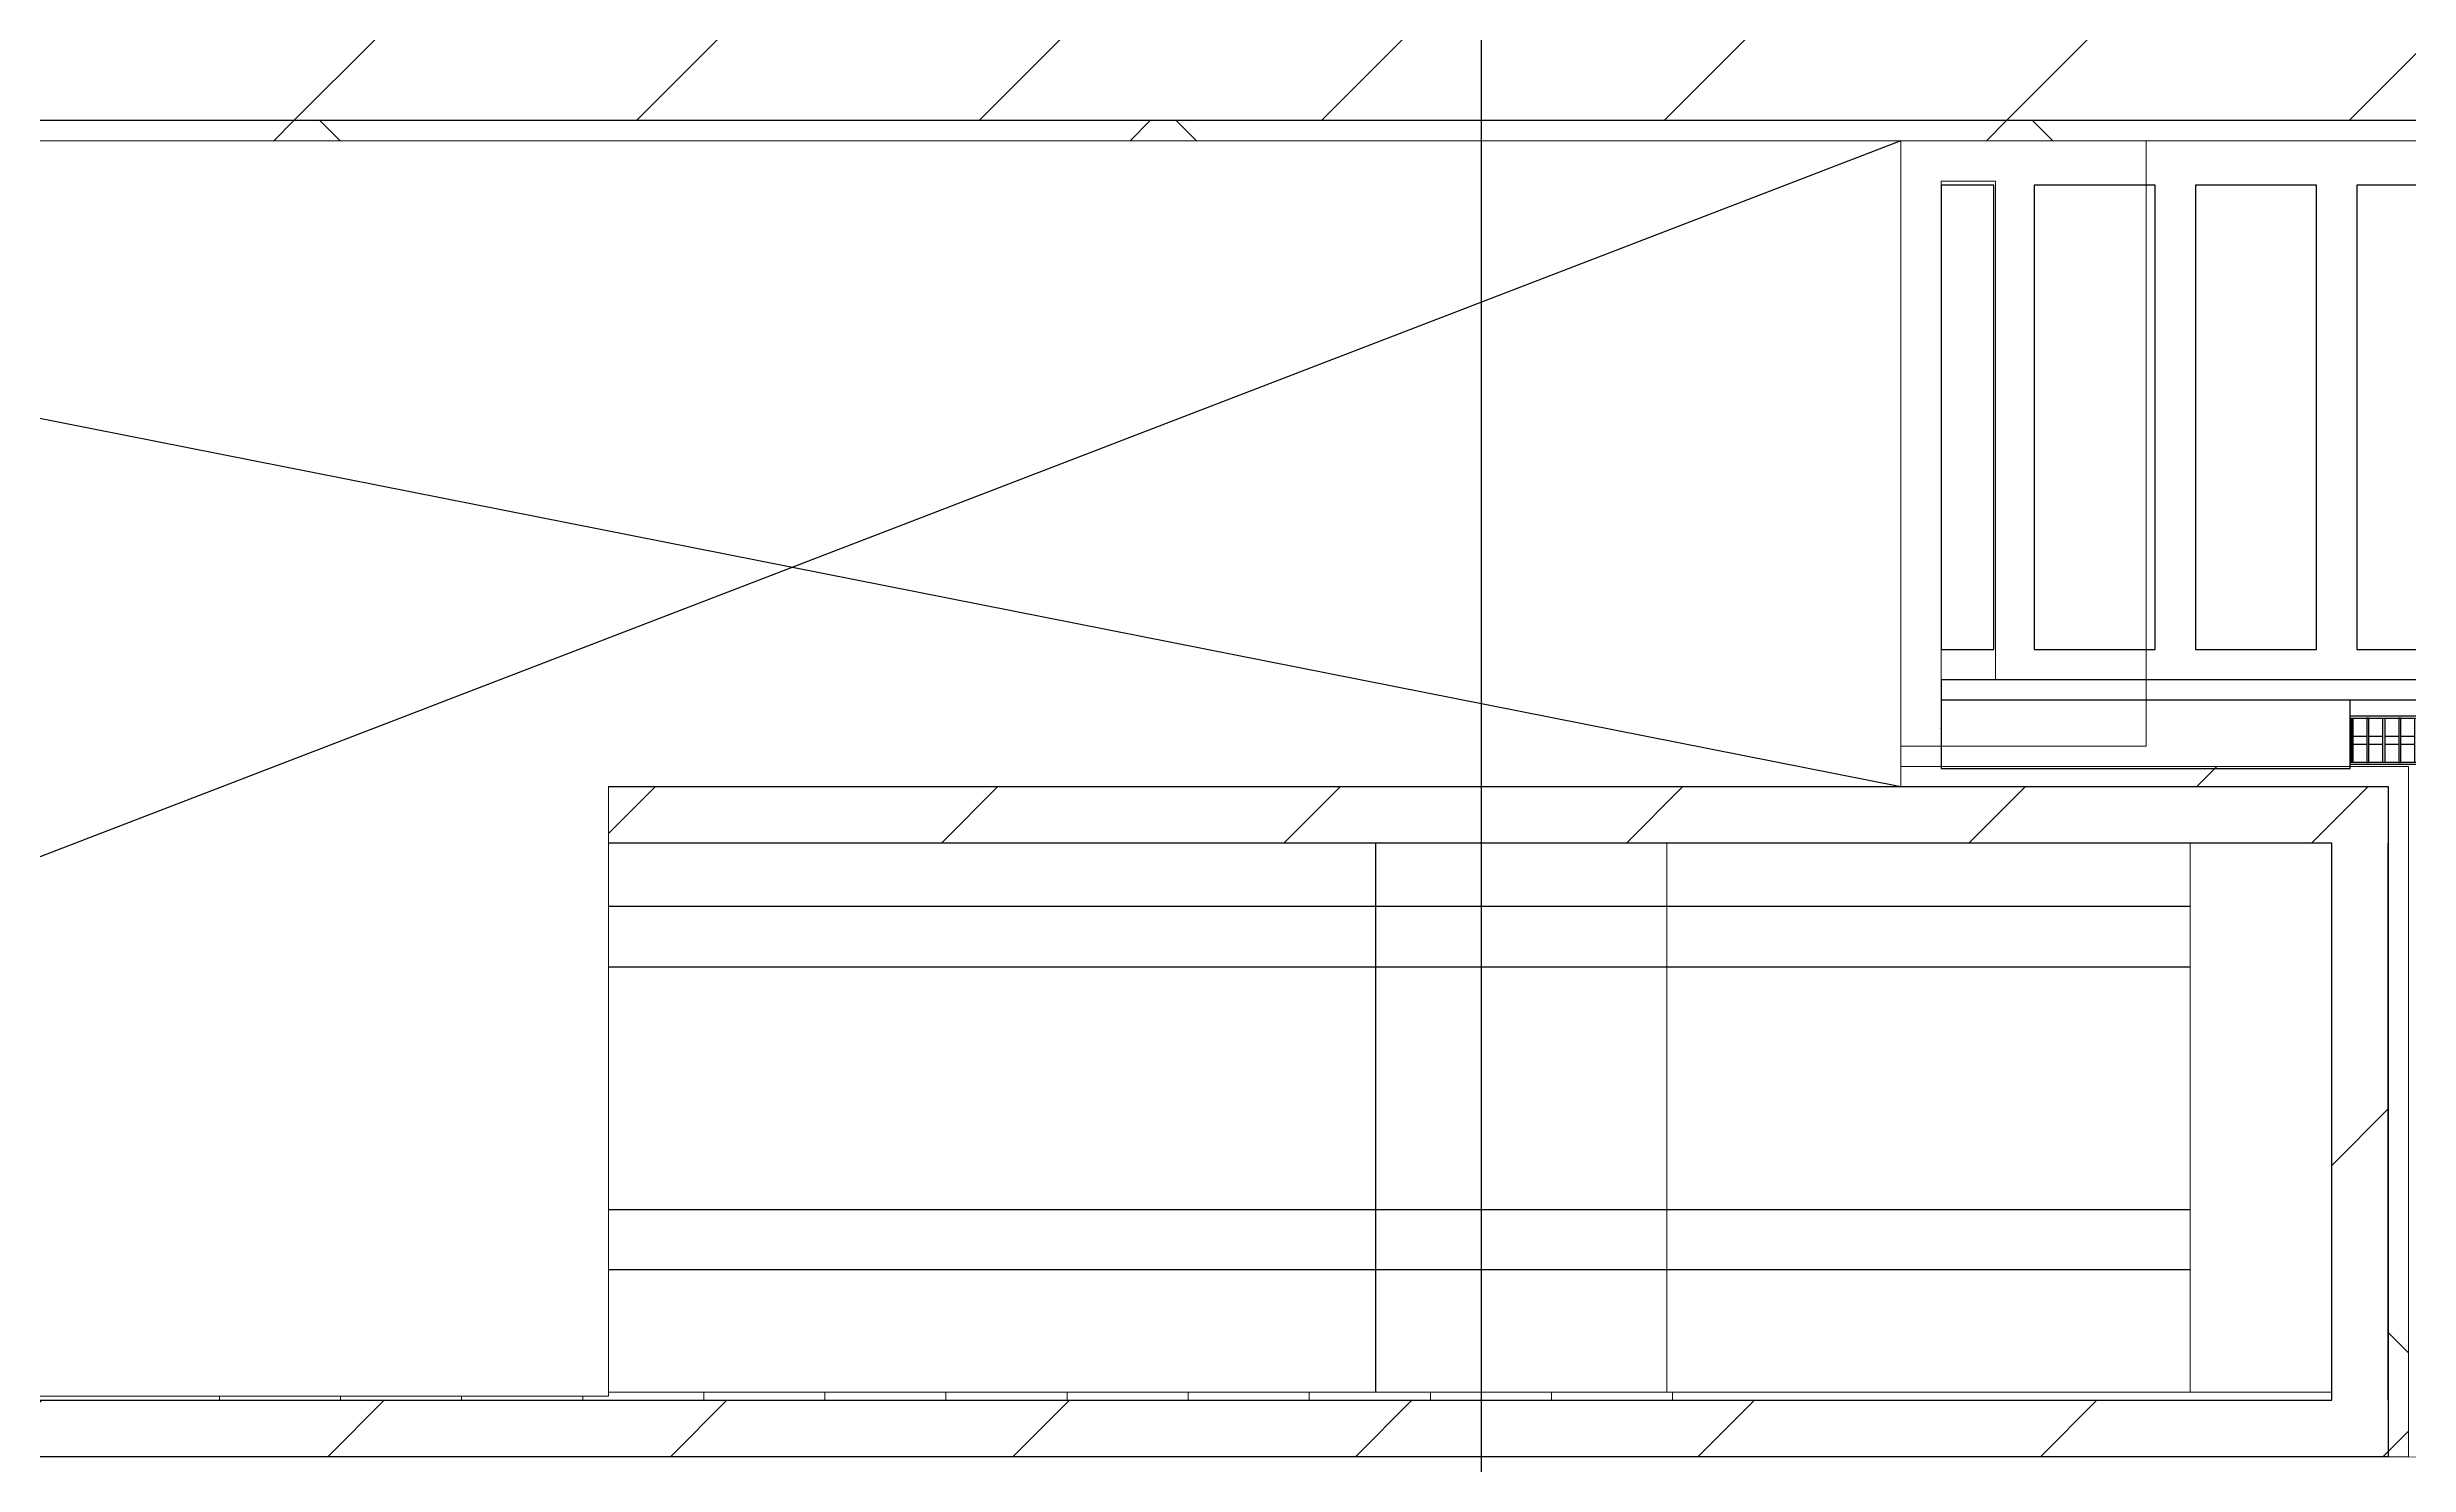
# Model space of a CAD drawing. Header units: millimetres. Extents: x -962357 to -591933, y -35273 to 59420.
# Drawn here: x -890534 to -884684, y -10785 to -7273 of the extents above; entities that cross this region are included whole.
import ezdxf
from ezdxf.enums import TextEntityAlignment as Align

# ---------------------------------------------------------------- set-up
doc = ezdxf.new("R2010")
doc.units = ezdxf.units.MM
doc.linetypes.add('DPA_Boundary Line 500', pattern=[3.75, 0, -0.75, 1.5, -0.75, 0, -0.75])
for name, color, linetype in [('000 - WIPEOUT', 250, 'Continuous'), ('001 - ASCESSORIES', 251, 'Continuous'), ('A04_TUBE SERIES', 2, 'Continuous'), ('A11_ALU.SOLID SHEET', 2, 'Continuous')]:
    doc.layers.add(name, color=color, linetype=linetype)
for name, color, linetype, lineweight in [('008 - LIGHTING', 1, 'Continuous', 9), ('_ _ A-DETL-OPENING', 1, 'Continuous', 25), ('A-CLNG', 2, 'Continuous', 9), ('A-CLNG-PATT', 2, 'Continuous', 9), ('A-DETL', 1, 'Continuous', 25), ('A-GLAZ-CURT', 2, 'Continuous', 9), ('A-ROOM-IDEN', 3, 'Continuous', 25), ('A-WALL', 5, 'Continuous', 9), ('A-WALL-FNSH', 2, 'Continuous', 9), ('A-WALL-PATT', 1, 'Continuous', 9), ('I-WALL-E', 2, 'Continuous', 9), ('S-STRS-MBND', 2, 'Continuous', 9), ('WALL-E', 2, 'Continuous', 9)]:
    doc.layers.add(name, color=color, linetype=linetype, lineweight=lineweight)
pattern_1 = [(45, (2.4, 1), (-424.26407, 424.26407), [])]
pattern_2 = [(45, (2.4, 1), (-1060.6602, 1060.6602), []), (135, (2.4, 1), (-1060.6602, -1060.6602), [])]

# ---------------------------------------------------------------- blocks, each defined once
blk = doc.blocks.new('System Panel - DPA_Metal Ceiling Rectangular Panel-15940186-4130-01 MULTI-PURPOSE LEVEL - REFLECTED CEILING PLAN')
at = {"layer": 'A-GLAZ-CURT'}
for p, q in [((-885709.6, -7605.8), (-885844.5, -7605.8)), ((-885844.5, -7605.8), (-885844.5, -8840.8)), ((-885844.5, -8840.8), (-885844.5, -7605.8)), ((-885844.5, -7605.8), (-885709.6, -7605.8)), ((-885709.6, -8840.8), (-885709.6, -7605.8)), ((-885709.6, -7605.8), (-885709.6, -8840.8)), ((-885844.5, -8840.8), (-885709.6, -8840.8)), ((-885709.6, -8840.8), (-885844.5, -8840.8))]:
    blk.add_line(p, q, dxfattribs=at)
blk = doc.blocks.new('*U612')
at = {"layer": 'A-CLNG'}
for p, q in [((-145606.7, -11084.8), (-149344.5, -11084.8)), ((-149344.5, -11084.8), (-145606.7, -11084.8)), ((-141262.2, -11084.8), (-145606.7, -11084.8)), ((-145606.7, -11084.8), (-141262.2, -11084.8)), ((-140545, -14184.8), (-140545, -12825)), ((-140545, -12825), (-140545, -14184.8)), ((-144463.6, -14184.8), (-140545, -14184.8)), ((-140545, -14184.8), (-144463.6, -14184.8))]:
    blk.add_line(p, q, dxfattribs=at)
at = {"layer": 'A-GLAZ-CURT'}
blk.add_blockref('System Panel - DPA_Metal Ceiling Rectangular Panel-15940186-4130-01 MULTI-PURPOSE LEVEL - REFLECTED CEILING PLAN', (744682.4, -3579), dxfattribs=at)
blk = doc.blocks.new('*U587')
blk.add_wipeout([(-25, 0), (25, 0), (25, 3320), (-25, 3320)]).dxf.layer = '000 - WIPEOUT'
at = {"layer": 'A04_TUBE SERIES', "color": 0}
blk.add_lwpolyline([(-25, 0), (25, 0), (25, 3320), (-25, 3320)], close=True, dxfattribs=at)
at = {"layer": 'Defpoints', "color": 250, "flags": 1}
blk.add_attdef('EXTR.OVL-LENGTH_', (-33.1, -9), '', height=5, dxfattribs=at)
blk = doc.blocks.new('*U570')
at = {"color": 1}
blk.add_wipeout([(600, -60), (-600, -60), (-600, 60), (600, 60)], dxfattribs=at).dxf.layer = '000 - WIPEOUT'
at = {"layer": '001 - ASCESSORIES', "color": 0}
blk.add_lwpolyline([(600, -60), (-600, -60), (-600, 60), (600, 60)], close=True, dxfattribs=at)
at = {"layer": '001 - ASCESSORIES'}
for points in [[(-593.5, -55), (-598.5, -55), (-598.5, 55), (-593.5, 55)], [(595, -55), (-595, -55), (-595, 55), (595, 55)], [(-558.8, -55), (-553.8, -55), (-553.8, 55), (-558.8, 55)], [(-514, -55), (-519, -55), (-519, 55), (-514, 55)], [(-479.3, -55), (-474.3, -55), (-474.3, 55), (-479.3, 55)], [(-434.6, -55), (-439.6, -55), (-439.6, 55), (-434.6, 55)], [(-399.8, -55), (-394.8, -55), (-394.8, 55), (-399.8, 55)], [(-355.1, -55), (-360.1, -55), (-360.1, 55), (-355.1, 55)], [(-320.4, -55), (-315.4, -55), (-315.4, 55), (-320.4, 55)], [(-275.6, -55), (-280.6, -55), (-280.6, 55), (-275.6, 55)], [(-240.9, -55), (-235.9, -55), (-235.9, 55), (-240.9, 55)], [(-196.2, -55), (-201.2, -55), (-201.2, 55), (-196.2, 55)], [(-161.4, -55), (-156.4, -55), (-156.4, 55), (-161.4, 55)], [(-116.7, -55), (-121.7, -55), (-121.7, 55), (-116.7, 55)], [(-82, -55), (-77, -55), (-77, 55), (-82, 55)], [(-37.2, -55), (-42.2, -55), (-42.2, 55), (-37.2, 55)], [(-2.5, -55), (2.5, -55), (2.5, 55), (-2.5, 55)], [(42.2, -55), (37.2, -55), (37.2, 55), (42.2, 55)], [(77, -55), (82, -55), (82, 55), (77, 55)], [(121.7, -55), (116.7, -55), (116.7, 55), (121.7, 55)], [(156.4, -55), (161.4, -55), (161.4, 55), (156.4, 55)], [(201.2, -55), (196.2, -55), (196.2, 55), (201.2, 55)], [(235.9, -55), (240.9, -55), (240.9, 55), (235.9, 55)], [(280.6, -55), (275.6, -55), (275.6, 55), (280.6, 55)], [(315.4, -55), (320.4, -55), (320.4, 55), (315.4, 55)], [(360.1, -55), (355.1, -55), (355.1, 55), (360.1, 55)], [(394.8, -55), (399.8, -55), (399.8, 55), (394.8, 55)], [(439.6, -55), (434.6, -55), (434.6, 55), (439.6, 55)], [(474.3, -55), (479.3, -55), (479.3, 55), (474.3, 55)], [(519, -55), (514, -55), (514, 55), (519, 55)], [(553.8, -55), (558.8, -55), (558.8, 55), (553.8, 55)], [(598.5, -55), (593.5, -55), (593.5, 55), (598.5, 55)]]:
    blk.add_lwpolyline(points, close=True, dxfattribs=at)
for points in [[(-593.5, 10), (-558.8, 10)], [(-553.8, 10), (-519, 10)], [(-514, 10), (-479.3, 10)], [(-474.3, 10), (-439.6, 10)], [(-434.6, 10), (-399.8, 10)], [(-394.8, 10), (-360.1, 10)], [(-355.1, 10), (-320.4, 10)], [(-315.4, 10), (-280.6, 10)], [(-275.6, 10), (-240.9, 10)], [(-235.9, 10), (-201.2, 10)], [(-196.2, 10), (-161.4, 10)], [(-156.4, 10), (-121.7, 10)], [(-116.7, 10), (-82, 10)], [(-77, 10), (-42.2, 10)], [(-37.2, 10), (-2.5, 10)], [(2.5, 10), (37.2, 10)], [(42.2, 10), (77, 10)], [(82, 10), (116.7, 10)], [(121.7, 10), (156.4, 10)], [(161.4, 10), (196.2, 10)], [(201.2, 10), (235.9, 10)], [(240.9, 10), (275.6, 10)], [(280.6, 10), (315.4, 10)], [(320.4, 10), (355.1, 10)], [(360.1, 10), (394.8, 10)], [(399.8, 10), (434.6, 10)], [(439.6, 10), (474.3, 10)], [(479.3, 10), (514, 10)], [(519, 10), (553.8, 10)], [(558.8, 10), (593.5, 10)], [(-593.5, -10), (-558.8, -10)], [(-553.8, -10), (-519, -10)], [(-514, -10), (-479.3, -10)], [(-474.3, -10), (-439.6, -10)], [(-434.6, -10), (-399.8, -10)], [(-394.8, -10), (-360.1, -10)], [(-355.1, -10), (-320.4, -10)], [(-315.4, -10), (-280.6, -10)], [(-275.6, -10), (-240.9, -10)], [(-235.9, -10), (-201.2, -10)], [(-196.2, -10), (-161.4, -10)], [(-156.4, -10), (-121.7, -10)], [(-116.7, -10), (-82, -10)], [(-77, -10), (-42.2, -10)], [(-37.2, -10), (-2.5, -10)], [(2.5, -10), (37.2, -10)], [(42.2, -10), (77, -10)], [(82, -10), (116.7, -10)], [(121.7, -10), (156.4, -10)], [(161.4, -10), (196.2, -10)], [(201.2, -10), (235.9, -10)], [(240.9, -10), (275.6, -10)], [(280.6, -10), (315.4, -10)], [(320.4, -10), (355.1, -10)], [(360.1, -10), (394.8, -10)], [(399.8, -10), (434.6, -10)], [(439.6, -10), (474.3, -10)], [(479.3, -10), (514, -10)], [(519, -10), (553.8, -10)], [(558.8, -10), (593.5, -10)]]:
    blk.add_lwpolyline(points, dxfattribs=at)
blk = doc.blocks.new('*U840')
blk.add_point((0, 0))
at = {"layer": 'Defpoints', "color": 250}
blk.add_text('AL.SHEET-HAT-TYPE-C', height=7, rotation=270, dxfattribs=at).set_placement((15, 0), align=Align.BOTTOM_CENTER)
blk.add_wipeout([(0, -100), (1013.2, -100), (1013.2, 100), (0, 100)]).dxf.layer = '000 - WIPEOUT'
at = {"layer": 'A11_ALU.SOLID SHEET', "color": 0}
blk.add_lwpolyline([(0, -100), (1013.2, -100), (1013.2, 100), (0, 100)], close=True, dxfattribs=at)
blk = doc.blocks.new('*U830')
at = {"color": 3}
for points in [[(-575, 1550), (575, 1550), (575, 1250), (-575, 1250)], [(-575, 1150), (575, 1150), (575, 850), (-575, 850)], [(-575, 750), (575, 750), (575, 450), (-575, 450)], [(-575, 350), (575, 350), (575, 50), (-575, 50)], [(-575, -50), (575, -50), (575, -350), (-575, -350)], [(-575, -450), (575, -450), (575, -750), (-575, -750)], [(-575, -850), (575, -850), (575, -1150), (-575, -1150)], [(-575, -1250), (575, -1250), (575, -1550), (-575, -1550)]]:
    blk.add_wipeout(points, dxfattribs=at).dxf.layer = '000 - WIPEOUT'
at = {"layer": 'A11_ALU.SOLID SHEET', "color": 0, "linetype": 'ByBlock'}
for points in [[(-575, 1250), (575, 1250), (575, 1550), (-575, 1550)], [(-575, 850), (575, 850), (575, 1150), (-575, 1150)], [(-575, 450), (575, 450), (575, 750), (-575, 750)], [(-575, 50), (575, 50), (575, 350), (-575, 350)], [(-575, -350), (575, -350), (575, -50), (-575, -50)], [(-575, -750), (575, -750), (575, -450), (-575, -450)], [(-575, -1150), (575, -1150), (575, -850), (-575, -850)], [(-575, -1550), (575, -1550), (575, -1250), (-575, -1250)]]:
    blk.add_lwpolyline(points, close=True, dxfattribs=at)
blk = doc.blocks.new('*U600')
at = {"layer": 'Defpoints'}
blk.add_point((0, 0), dxfattribs=at)
blk.add_wipeout([(575, 250), (575, 380), (-575, 380), (-575, 250)]).dxf.layer = '000 - WIPEOUT'
at = {"layer": 'A11_ALU.SOLID SHEET', "color": 0}
blk.add_lwpolyline([(575, 250), (575, 380), (-575, 380), (-575, 250)], close=True, dxfattribs=at)
at = {"layer": 'Defpoints'}
blk.add_point((0, 400), dxfattribs=at)
blk = doc.blocks.new('*U853')
at = {"layer": 'A11_ALU.SOLID SHEET', "linetype": 'ByBlock', "rotation": 90}
blk.add_blockref('*U830', (-139382, -11770), dxfattribs=at)
at = {"layer": 'A11_ALU.SOLID SHEET', "color": 1}
blk.add_blockref('*U840', (-141162, -12540), dxfattribs=at)
at = {"layer": '008 - LIGHTING'}
blk.add_blockref('*U570', (-139549, -12570), dxfattribs=at)
at = {"layer": 'A04_TUBE SERIES', "linetype": 'ByBlock', "rotation": 270}
blk.add_blockref('*U587', (-141162, -12445), dxfattribs=at)
at = {"layer": 'A11_ALU.SOLID SHEET', "color": 0, "linetype": 'ByBlock', "rotation": 90}
blk.add_blockref('*U600', (-140782, -11770), dxfattribs=at)

msp = doc.modelspace()

# ---------------------------------------------------------------- block references
msp.add_blockref('*U853', (-744680, 3580))

# ---------------------------------------------------------------- next in the draw order: hatches: boundary and pattern name
at = {"layer": 'A-CLNG-PATT', "lineweight": 25}
h = msp.add_hatch(dxfattribs=at)
h.set_pattern_fill('FP_13', color=256, style=0, pattern_type=2)
h.set_pattern_definition([(0, (-865422, -10155), (0, 4414), [3117.7, 0]), (180, (-862304.5, -9555), (-5e-13, 4414), [3117.7, 0]), (270, (-865422.2, -8655), (-3117.7, -2e-13), [4414, 0]), (270, (-862304.5, -8655), (-3117.7, -2e-13), [4414, 0]), (0, (-865422, -10787), (0, 4414), [3117.7, 0]), (180, (-862304.5, -10305), (-5e-13, 4414), [3117.7, 0]), (0, (-865422, -10937), (0, 4414), [3117.7, 0]), (180, (-862304.5, -8805), (-5e-13, 4414), [3117.7, 0]), (180, (-862304.5, -9405), (-5e-13, 4414), [3117.7, 0]), (0, (-865422, -11419), (0, 4414), [3117.7, 0]), (0, (-865422, -11569), (0, 4414), [3117.7, 0]), (0, (-865422, -12919), (0, 4414), [3117.7, 0]), (180, (-862304.5, -12319), (-5e-13, 4414), [3117.7, 0]), (180, (-862304.5, -12169), (-5e-13, 4414), [3117.7, 0])])
h.paths.add_polyline_path([(-887407.4, -10604.8), (-885225, -10604.8), (-885225, -9245), (-889143.6, -9245), (-889143.6, -10604.8), (-887422.8, -10604.8)])
at = {"layer": 'A-WALL-PATT'}
h = msp.add_hatch(dxfattribs=at)
h.set_pattern_fill('FP_2', color=256, style=0, pattern_type=2)
h.set_pattern_definition(pattern_1)
h.paths.add_polyline_path([(-881570, -7454.8), (-881370, -7254.8), (-899765, -7254.8), (-899765, -7454.8), (-882845.6, -7454.8)])
h = msp.add_hatch(dxfattribs=at)
h.set_pattern_fill('FP_3', color=256, style=0, pattern_type=2)
h.set_pattern_definition(pattern_2)
h.paths.add_polyline_path([(-882845.6, -7504.8), (-881337.2, -7504.8), (-881287.2, -7454.8), (-890946.5, -7454.8), (-890946.5, -7504.8), (-885747.6, -7504.8)])
h = msp.add_hatch(dxfattribs=at)
h.set_pattern_fill('FP_3', color=256, style=0, pattern_type=2)
h.set_pattern_definition(pattern_2)
h.paths.add_polyline_path([(-884684.5, -9105), (-884684.5, -9055), (-885941.6, -9055), (-885941.6, -9105), (-884734.5, -9105)])
h = msp.add_hatch(dxfattribs=at)
h.set_pattern_fill('FP_2', color=256, style=0, pattern_type=2)
h.set_pattern_definition(pattern_1)
h.paths.add_polyline_path([(-884734.5, -9245), (-884734.5, -9105), (-889143.6, -9105), (-889143.6, -9245), (-884874.5, -9245)])
h.paths.add_polyline_path([(-894074.5, -9245), (-894024.5, -9245), (-894024.5, -9105), (-894074.5, -9105)])
h = msp.add_hatch(dxfattribs=at)
h.set_pattern_fill('FP_3', color=256, style=0, pattern_type=2)
h.set_pattern_definition(pattern_2)
h.paths.add_polyline_path([(-884684.5, -10765), (-884684.5, -9105), (-884734.5, -9105), (-884734.5, -10765)])
h = msp.add_hatch(dxfattribs=at)
h.set_pattern_fill('FP_2', color=256, style=0, pattern_type=2)
h.set_pattern_definition(pattern_1)
h.paths.add_polyline_path([(-884734.5, -10625), (-884734.5, -9245), (-884874.5, -9245), (-884874.5, -10625)])
h = msp.add_hatch(dxfattribs=at)
h.set_pattern_fill('FP_2', color=256, style=0, pattern_type=2)
h.set_pattern_definition(pattern_1)
h.paths.add_polyline_path([(-885747.6, -10765), (-884734.5, -10765), (-884734.5, -10625), (-894074.5, -10625), (-894074.5, -10765), (-888649.6, -10765)])

# ---------------------------------------------------------------- next in the draw order: linework, layer by layer
at = {"layer": '_ _ A-DETL-OPENING'}
for p, q in [((-894024.5, -7504.8), (-885941.6, -9105)), ((-885942.2, -7504.8), (-894024.5, -10614.8))]:
    msp.add_line(p, q, dxfattribs=at)
at = {"layer": 'A-DETL', "lineweight": 18}
for p, q in [((-885941.6, -7504.8), (-894024.5, -7504.8)), ((-885941.6, -9105), (-885941.6, -7504.8)), ((-894024.5, -10614.8), (-889143.6, -10614.8))]:
    msp.add_line(p, q, dxfattribs=at)
at = {"layer": 'A-DETL', "lineweight": 9}
for p, q in [((-889143.6, -10614.8), (-889143.6, -9105)), ((-889143.6, -9105), (-885941.6, -9105))]:
    msp.add_line(p, q, dxfattribs=at)
at = {"layer": 'A-ROOM-IDEN'}
msp.add_line((-886981.7, -3830.6), (-886981.7, -19780.6), dxfattribs=at)
at = {"layer": 'A-WALL', "color": 7, "lineweight": 25}
for p, q in [((-881570, -7454.8), (-894074.5, -7454.8)), ((-889143.6, -9105), (-884734.5, -9105)), ((-884734.5, -9105), (-884734.5, -9245)), ((-884874.5, -9245), (-889143.6, -9245)), ((-884874.5, -10625), (-884874.5, -9245)), ((-884734.5, -9245), (-884734.5, -10625)), ((-884734.5, -10625), (-884734.5, -9245)), ((-894074.5, -10625), (-884874.5, -10625)), ((-884734.5, -10625), (-884734.5, -10765)), ((-884734.5, -10765), (-894074.5, -10765))]:
    msp.add_line(p, q, dxfattribs=at)
at = {"layer": 'A-WALL-FNSH', "color": 250}
for p, q in [((-890946.5, -7454.8), (-881287.2, -7454.8)), ((-881337.2, -7504.8), (-890946.5, -7504.8)), ((-885941.6, -9055), (-884684.5, -9055)), ((-884684.5, -9055), (-884684.5, -9105)), ((-884734.5, -9105), (-889143.6, -9105)), ((-884734.5, -9245), (-884734.5, -9105)), ((-884684.5, -9105), (-884684.5, -10765)), ((-884734.5, -10765), (-884734.5, -10625)), ((-884684.5, -10765), (-884734.5, -10765))]:
    msp.add_line(p, q, dxfattribs=at)
at = {"layer": 'I-WALL-E'}
for p, q in [((-885842.2, -9055), (-885941.6, -9055)), ((-885941.6, -9055), (-885842.2, -9055)), ((-886438.1, -9105), (-887994.5, -9105)), ((-887994.5, -9105), (-887834.2, -9105)), ((-887834.2, -9105), (-887407.4, -9105)), ((-887407.4, -9105), (-887422.8, -9105)), ((-887422.8, -9105), (-887107.4, -9105)), ((-887107.4, -9105), (-887122.8, -9105)), ((-887122.8, -9105), (-886807.4, -9105)), ((-886807.4, -9105), (-886822.8, -9105)), ((-886822.8, -9105), (-886507.4, -9105)), ((-886507.4, -9105), (-886522.8, -9105)), ((-886522.8, -9105), (-885842.2, -9105)), ((-885842.2, -9105), (-886438.1, -9105)), ((-890107.4, -10614.8), (-890107.4, -10625)), ((-889807.4, -10614.8), (-889807.4, -10625)), ((-889507.4, -10614.8), (-889507.4, -10625)), ((-889207.4, -10614.8), (-889207.4, -10625)), ((-889143.6, -10604.8), (-886357.1, -10604.8)), ((-888907.4, -10604.8), (-889143.6, -10604.8)), ((-888607.4, -10604.8), (-888922.8, -10604.8)), ((-888922.8, -10604.8), (-888907.4, -10604.8)), ((-888907.4, -10604.8), (-888907.4, -10625)), ((-888307.4, -10604.8), (-888622.8, -10604.8)), ((-888622.8, -10604.8), (-888607.4, -10604.8)), ((-888607.4, -10604.8), (-888607.4, -10625)), ((-888007.4, -10604.8), (-888322.8, -10604.8)), ((-888322.8, -10604.8), (-888307.4, -10604.8)), ((-888307.4, -10604.8), (-888307.4, -10625)), ((-887707.4, -10604.8), (-888022.8, -10604.8)), ((-888022.8, -10604.8), (-888007.4, -10604.8)), ((-888007.4, -10604.8), (-888007.4, -10625)), ((-887407.4, -10604.8), (-887722.8, -10604.8)), ((-887722.8, -10604.8), (-887707.4, -10604.8)), ((-887707.4, -10604.8), (-887707.4, -10625)), ((-887107.4, -10604.8), (-887422.8, -10604.8)), ((-887422.8, -10604.8), (-887407.4, -10604.8)), ((-887407.4, -10604.8), (-887407.4, -10625)), ((-886807.4, -10604.8), (-887122.8, -10604.8)), ((-887122.8, -10604.8), (-887107.4, -10604.8)), ((-887107.4, -10604.8), (-887107.4, -10625)), ((-886507.4, -10604.8), (-886822.8, -10604.8)), ((-886822.8, -10604.8), (-886807.4, -10604.8)), ((-886807.4, -10604.8), (-886807.4, -10625)), ((-884874.5, -10604.8), (-886522.8, -10604.8)), ((-886522.8, -10604.8), (-886507.4, -10604.8)), ((-886507.4, -10604.8), (-886507.4, -10625)), ((-886357.1, -10604.8), (-884874.5, -10604.8)), ((-884734.5, -10765), (-882472.2, -10779.8)), ((-882472.2, -10779.8), (-884734.5, -10765))]:
    msp.add_line(p, q, dxfattribs=at)
at = {"layer": 'I-WALL-E', "linetype": 'DPA_Boundary Line 500'}
msp.add_line((-884734.5, -10765), (-884734.5, -10664.8), dxfattribs=at)
at = {"layer": 'S-STRS-MBND'}
for p, q in [((-890134.5, -7504.8), (-892534.5, -7504.8)), ((-888334.5, -7504.8), (-890134.5, -7504.8)), ((-885334.5, -7504.8), (-888334.5, -7504.8)), ((-885334.5, -9004.8), (-885334.5, -7504.8)), ((-885334.5, -9004.8), (-885941.6, -9004.8)), ((-889143.6, -9105), (-886522, -9105)), ((-885842.2, -9105), (-886522, -9105)), ((-886522, -9245), (-886522, -10604.8)), ((-886507.4, -10605), (-884874.5, -10605))]:
    msp.add_line(p, q, dxfattribs=at)
at = {"layer": 'WALL-E'}
for p, q in [((-885941.6, -9055), (-885842.2, -9055)), ((-885842.2, -9055), (-885941.6, -9055)), ((-889143.6, -9105), (-887994.5, -9105)), ((-888897.8, -9105), (-888882.4, -9105)), ((-888597.8, -9105), (-888582.4, -9105)), ((-888297.8, -9105), (-888282.4, -9105)), ((-887997.8, -9105), (-887982.4, -9105)), ((-887994.5, -9105), (-886438.1, -9105)), ((-886438.1, -9105), (-885842.2, -9105)), ((-889143.6, -10604.8), (-886699.7, -10604.8)), ((-886699.7, -10604.8), (-889143.6, -10604.8)), ((-886699.5, -10604.8), (-889143.6, -10604.8)), ((-889143.6, -10604.8), (-885491.1, -10604.8)), ((-886357.1, -10604.8), (-886699.5, -10604.8)), ((-884874.5, -10604.8), (-886357.1, -10604.8)), ((-885491.1, -10604.8), (-884895.2, -10604.8)), ((-884895.2, -10604.8), (-884874.5, -10604.8))]:
    msp.add_line(p, q, dxfattribs=at)

# ---------------------------------------------------------------- next in the draw order: block references
msp.add_blockref('*U612', (-744680, 3580))

doc.saveas('drawing.dxf')
